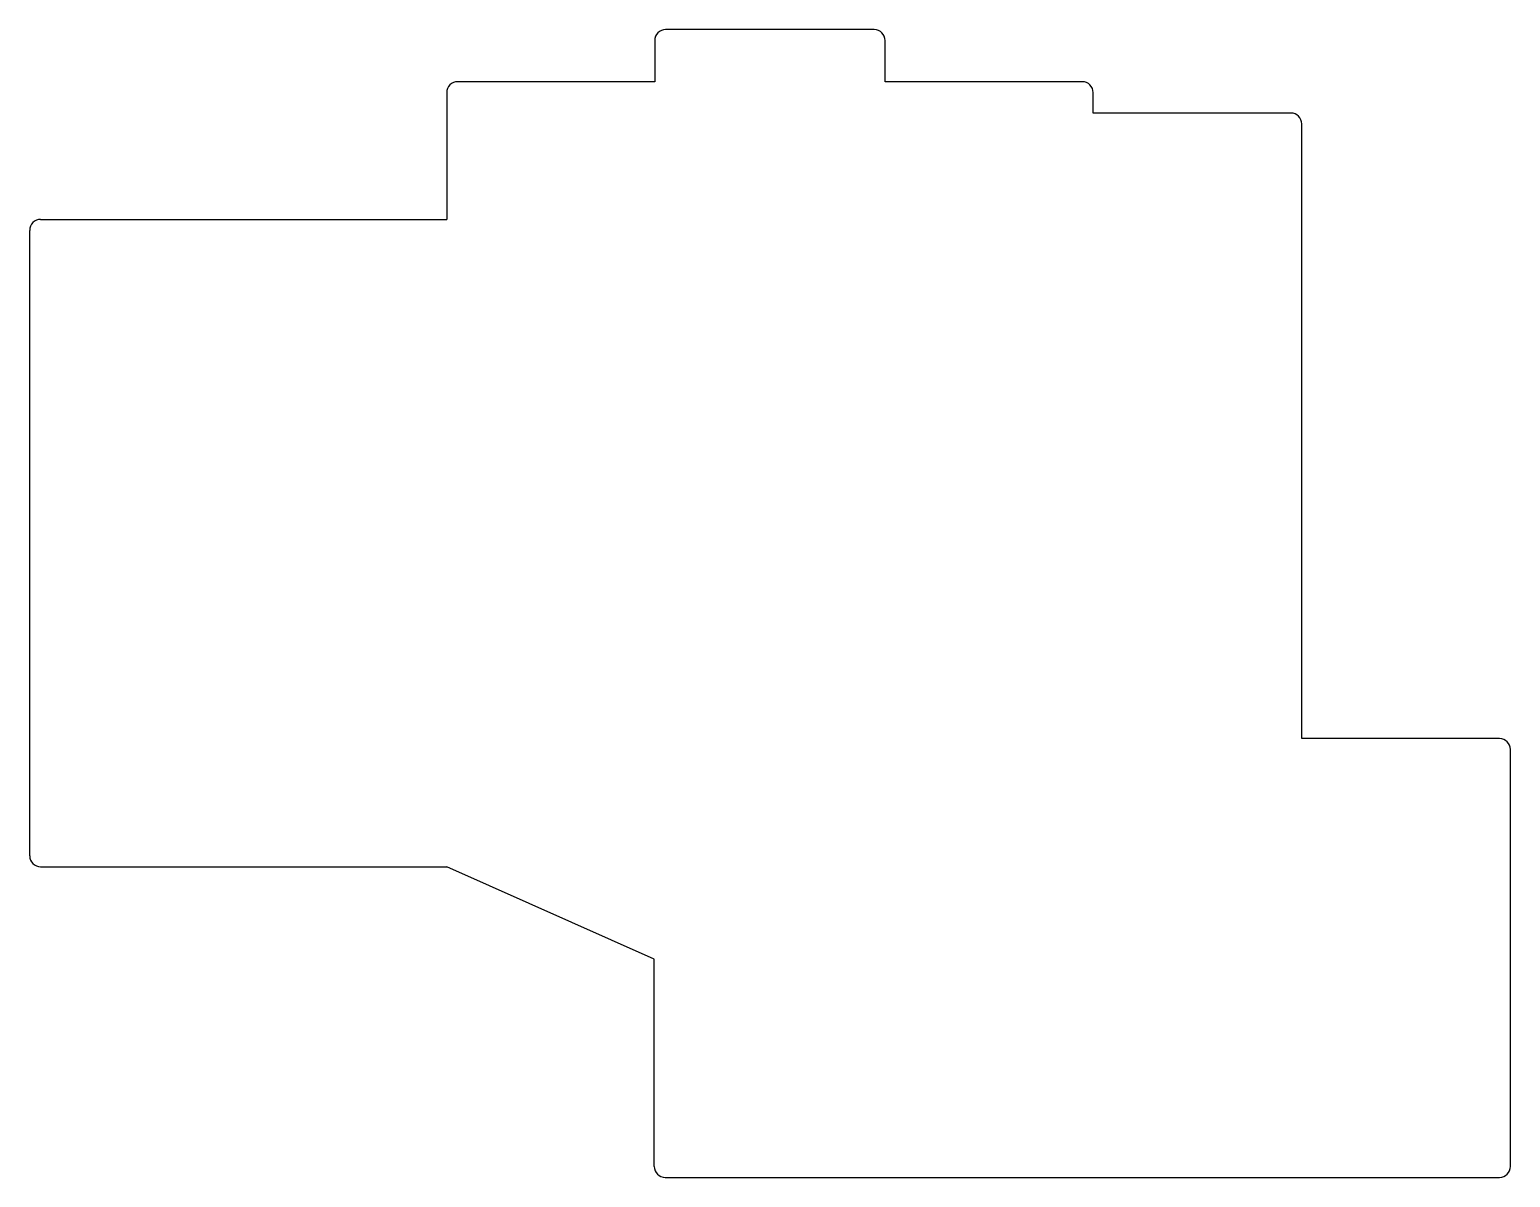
# Model space of a CAD drawing. Header units: millimetres. Extents: x 9 to 144, y -39 to 66.
import ezdxf

# ---------------------------------------------------------------- set-up
doc = ezdxf.new("R2010")
doc.units = ezdxf.units.MM

msp = doc.modelspace()

# ---------------------------------------------------------------- linework, layer by layer
for p, q in [((65.62, 64.96), (65.62, 61.2)), ((85.67, 65.96), (66.62, 65.96)), ((86.67, 61.2), (86.67, 64.96)), ((65.62, 61.2), (47.62, 61.2)), ((104.67, 61.2), (86.67, 61.2)), ((46.62, 60.2), (46.62, 48.62)), ((105.67, 58.34), (105.67, 60.2)), ((123.72, 58.34), (105.67, 58.34)), ((124.72, 1.19), (124.72, 57.34)), ((8.53, -9.53), (8.53, 47.62)), ((9.53, 48.62), (46.62, 48.62)), ((142.78, 1.19), (124.72, 1.19)), ((143.78, -37.91), (143.78, 0.19)), ((9.53, -10.53), (46.62, -10.53)), ((65.58, -18.97), (46.62, -10.53)), ((65.58, -37.91), (65.58, -18.97)), ((66.58, -38.91), (142.78, -38.91))]:
    msp.add_line(p, q)
for centre, start, end in [((66.62, 64.96), 90, 180), ((85.67, 64.96), 0, 90), ((47.62, 60.2), 90, 180), ((104.67, 60.2), 0, 90), ((123.72, 57.34), 0, 90), ((9.53, 47.62), 90, 180), ((142.78, 0.19), 0, 90), ((9.53, -9.53), 180, 270), ((66.58, -37.91), 180, 270), ((142.78, -37.91), 270, 360)]:
    msp.add_arc(centre, 1, start, end)

doc.saveas('drawing.dxf')
